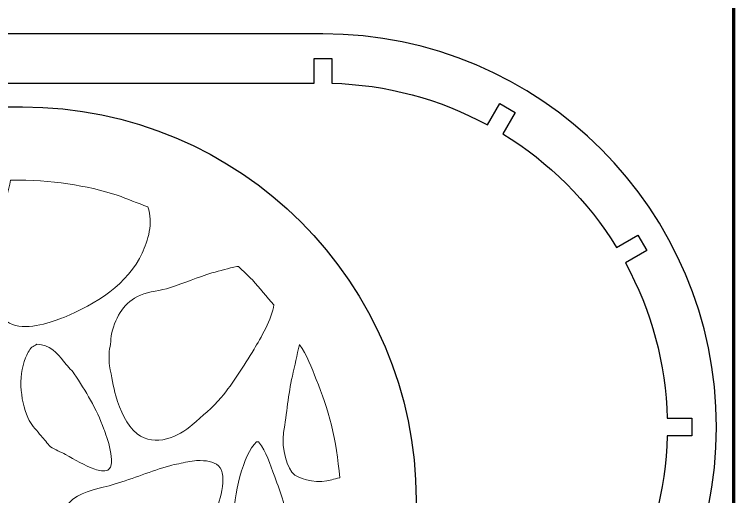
# Model space of a CAD drawing. Header units: inches. Extents: x 418 to 810, y -159 to 149.
# Drawn here: x 731.4 to 804.5, y -102.2 to -53.1 of the extents above; entities that cross this region are included whole.
import ezdxf

# ---------------------------------------------------------------- set-up
doc = ezdxf.new("R2010")
doc.units = ezdxf.units.IN
doc.header["$LTSCALE"] = 0.2
doc.header["$MEASUREMENT"] = 0
doc.layers.add('Layer 1', color=7, linetype='Continuous')

# ---------------------------------------------------------------- blocks, each defined once
blk = doc.blocks.new('sfsd')
at = {"layer": 'Layer 1', "lineweight": 0}
for points, knots in [([(92.11, -286.398), (96.304, -286.345), (99.798, -286.924), (102.944, -287.918), (103.976, -288.315), (105.008, -288.711), (106.04, -289.107), (106.652, -290.754), (106.047, -292.581), (105.487, -293.805), (104.07, -296.9), (100.744, -299.05), (97.5, -300.355), (96.358, -300.815), (93.913, -301.688), (92.304, -301.074), (90.499, -300.385), (89.903, -298.045), (90.342, -295.436), (90.675, -293.449), (90.926, -291.544), (91.337, -289.632), (91.594, -288.554), (91.852, -287.476), (92.11, -286.398)], [0, 0, 0, 0, 1, 1, 1, 2, 2, 2, 3, 3, 3, 4, 4, 4, 5, 5, 5, 6, 6, 6, 7, 7, 7, 8, 8, 8, 8]), ([(115.105, -295.159), (115.16, -295.159), (115.215, -295.159), (115.271, -295.159), (115.74, -295.62), (116.21, -296.081), (116.68, -296.541), (117.408, -297.389), (118.136, -298.237), (118.863, -299.084), (118.707, -300.449), (117.477, -302.554), (116.846, -303.589), (115.773, -305.349), (114.764, -306.965), (113.502, -308.508), (112.646, -309.554), (111.581, -310.376), (110.572, -311.272), (109.236, -312.458), (106.772, -313.625), (104.962, -312.184), (103.865, -311.311), (103.257, -309.864), (102.806, -308.343), (102.536, -307.432), (102.355, -306.362), (102.17, -305.275), (102.052, -304.576), (102.125, -303.646), (102.253, -303.064), (102.29, -302.714), (102.327, -302.364), (102.364, -302.014), (102.869, -300.127), (103.638, -298.816), (105.293, -298.089), (106.238, -297.674), (107.299, -297.669), (108.361, -297.315), (109.734, -296.858), (111.162, -296.281), (112.562, -295.823), (113.41, -295.602), (114.257, -295.381), (115.105, -295.159)], [0, 0, 0, 0, 1, 1, 1, 2, 2, 2, 3, 3, 3, 4, 4, 4, 5, 5, 5, 6, 6, 6, 7, 7, 7, 8, 8, 8, 9, 9, 9, 10, 10, 10, 11, 11, 11, 12, 12, 12, 13, 13, 13, 14, 14, 14, 15, 15, 15, 15]), ([(94.764, -303.091), (96.055, -303.084), (96.912, -304.048), (97.472, -304.805), (97.799, -305.247), (98.26, -305.64), (98.578, -306.104), (99.729, -307.786), (100.833, -309.67), (101.59, -311.714), (101.836, -312.378), (102.934, -315.359), (101.977, -315.888), (101.669, -316.058), (101.049, -315.944), (100.678, -315.805), (99.617, -315.406), (98.637, -314.821), (97.693, -314.312), (97.177, -314.045), (96.661, -313.778), (96.145, -313.511), (95.832, -313.142), (95.519, -312.774), (95.206, -312.405), (94.82, -311.9), (94.291, -311.413), (93.99, -310.83), (93.177, -309.255), (92.772, -306.389), (93.63, -304.473), (93.789, -304.119), (93.989, -303.641), (94.266, -303.395), (94.432, -303.294), (94.598, -303.193), (94.764, -303.091)], [0, 0, 0, 0, 1, 1, 1, 2, 2, 2, 3, 3, 3, 4, 4, 4, 5, 5, 5, 6, 6, 6, 7, 7, 7, 8, 8, 8, 9, 9, 9, 10, 10, 10, 11, 11, 11, 12, 12, 12, 12]), ([(125.552, -316.689), (125.24, -316.703), (124.999, -316.814), (124.75, -316.882), (123.451, -317.242), (121.786, -316.958), (120.991, -316.385), (120.198, -315.813), (119.603, -313.688), (119.858, -312.074), (120.175, -310.071), (120.325, -308.202), (120.743, -306.325), (120.982, -305.256), (121.222, -304.188), (121.461, -303.119), (121.471, -303.137), (121.48, -303.156), (121.489, -303.174), (122.201, -304.044), (122.718, -305.542), (123.175, -306.657), (124.385, -309.608), (125.253, -312.801), (125.552, -316.689)], [0, 0, 0, 0, 1, 1, 1, 2, 2, 2, 3, 3, 3, 4, 4, 4, 5, 5, 5, 6, 6, 6, 7, 7, 7, 8, 8, 8, 8]), ([(117.095, -313.013), (117.168, -313.013), (117.242, -313.013), (117.316, -313.013), (118.159, -314.097), (118.394, -315.171), (118.946, -316.578), (119.248, -317.346), (119.584, -318.194), (119.803, -319.038), (119.959, -319.642), (120.094, -320.63), (119.914, -321.332), (119.659, -322.325), (119.13, -322.951), (118.615, -323.654), (118.28, -324.11), (116.806, -325.556), (115.934, -325.34), (114.662, -325.023), (114.735, -322.736), (114.745, -321.111), (114.763, -318.465), (115.739, -314.264), (117.095, -313.013)], [0, 0, 0, 0, 1, 1, 1, 2, 2, 2, 3, 3, 3, 4, 4, 4, 5, 5, 5, 6, 6, 6, 7, 7, 7, 8, 8, 8, 8]), ([(111.014, -314.92), (111.994, -314.897), (112.724, -315.003), (113.225, -315.445), (114.281, -316.377), (113.232, -319.515), (112.838, -320.448), (111.077, -324.623), (108.561, -328.512), (105.183, -331.088), (103.775, -332.162), (101.742, -333.667), (99.6, -332.359), (96.709, -330.593), (95.109, -321.392), (98.439, -318.845), (99.612, -317.948), (101.087, -317.799), (102.723, -317.297), (104.567, -316.732), (106.379, -316.001), (108.278, -315.445), (108.877, -315.27), (109.518, -315.191), (110.102, -315.031), (110.406, -314.994), (110.71, -314.957), (111.014, -314.92)], [0, 0, 0, 0, 1, 1, 1, 2, 2, 2, 3, 3, 3, 4, 4, 4, 5, 5, 5, 6, 6, 6, 7, 7, 7, 8, 8, 8, 9, 9, 9, 9])]:
    blk.add_open_spline(points, degree=3, knots=knots, dxfattribs=at)
blk = doc.blocks.new('ddd')
at = {"color": 7, "true_color": 0xffffff}
blk.add_lwpolyline([(847.918, 105.8), (973.418, 105.8, -1), (973.418, 25.8), (847.918, 25.8)], format="xyb", close=True, dxfattribs=at)
blk.add_blockref('sfsd', (880.099, 384.731), dxfattribs=at)

msp = doc.modelspace()

# ---------------------------------------------------------------- linework, layer by layer
at = {"color": 3, "lineweight": 100}
msp.add_lwpolyline([(438.5135, 38.77574), (804.5135, 38.77574), (804.5135, -144.22426), (438.5135, -144.22426)], close=True, dxfattribs=at)
at = {"color": 1}
for points in [[(762.76841, -135.10631, 1), (762.76841, -55.10631), (637.26841, -55.10631)], [(642.26841, -60.10631), (761.86841, -60.10631), (761.86841, -57.60631), (763.66841, -57.60631), (763.66841, -60.11789, -0.11859246), (779.4832, -64.35545), (780.73899, -62.18036), (782.29783, -63.08036), (781.04205, -65.25545, -0.11859246), (792.61928, -76.83268), (794.79436, -75.57689), (795.69436, -77.13574), (793.51928, -78.39152, -0.11859246), (797.75684, -94.20631), (800.26841, -94.20631), (800.26841, -96.00631), (797.75684, -96.00631, -0.11859246), (793.51928, -111.8211)]]:
    msp.add_lwpolyline(points, format="xyb", dxfattribs=at)

# ---------------------------------------------------------------- block references
at = {"lineweight": 100}
msp.add_blockref('ddd', (-241.17847, -168.32089), dxfattribs=at)

doc.saveas('drawing.dxf')
